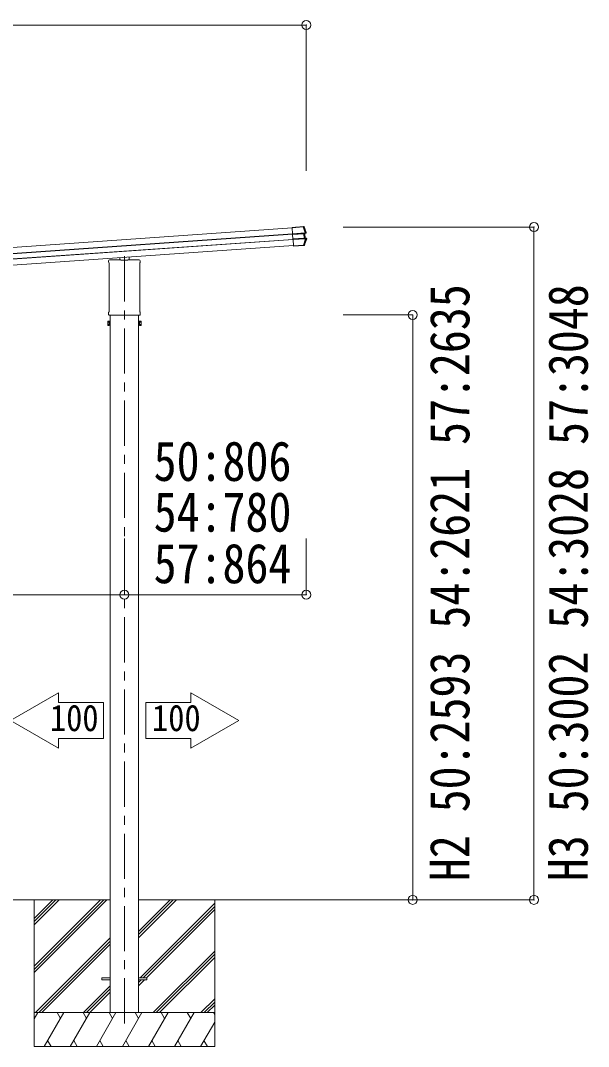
# Model space of a CAD drawing. Units: millimetres, scale not verified. Extents: x -11181 to 11305, y -7804 to 7716.
# Drawn here: x -4415 to -1897, y -3913 to 635 of the extents above; entities that cross this region are included whole.
import ezdxf
from ezdxf.enums import TextEntityAlignment as Align

# ---------------------------------------------------------------- set-up
doc = ezdxf.new("R2010")
doc.units = ezdxf.units.MM
doc.header["$LTSCALE"] = 40
doc.header["$PDMODE"] = 32
doc.header["$PDSIZE"] = 40
doc.linetypes.add('CHAIN1', pattern=[8, 5, -1, 1, -1])
doc.layers.add('0-0_0', color=4, linetype='Continuous', lineweight=9)
doc.layers.add('0-7_PARTS2', color=7, linetype='Continuous', lineweight=9)
doc.styles.add('ＭＳ ゴシック', font='')
doc.styles.get('ＭＳ ゴシック').set_extended_font_data('MS Gothic')

msp = doc.modelspace()

# ---------------------------------------------------------------- linework, layer by layer
at = {"layer": '0-0_0', "color": 6}
for p, q in [((-3148.74, 614.58), (-8213.28, 614.58)), ((-3148.74, 614.58), (-3148.74, -31.43)), ((-2139.33, -281.15), (-2984.39, -281.15)), ((-2139.33, -3262.98), (-2139.33, -281.15)), ((-2676.74, -670.23), (-2984.39, -670.23)), ((-2676.74, -3262.98), (-2676.74, -670.23)), ((-3954.44, -1910.92), (-3954.44, -1660.92)), ((-3148.74, -1910.92), (-3148.74, -1660.92)), ((-4204.72, -1910.92), (-7354.44, -1910.92)), ((-4204.72, -1910.92), (-3148.74, -1910.92)), ((-2139.33, -3262.98), (-3148.74, -3262.98)), ((-2676.74, -3262.98), (-2984.39, -3262.98))]:
    msp.add_line(p, q, dxfattribs=at)
at = {"layer": '0-0_0'}
for p, q in [((-8109, -627.34), (-3210.76, -284.83)), ((-8107.19, -653.24), (-3208.95, -310.73)), ((-8107.09, -654.64), (-3208.85, -312.12)), ((-3210.93, -282.44), (-3196.48, -281.43)), ((-3210.91, -282.65), (-3210.93, -282.44)), ((-3210.91, -282.65), (-3162.19, -279.24)), ((-3210.83, -283.85), (-3210.91, -282.65)), ((-3162.11, -280.44), (-3210.83, -283.85)), ((-3208.95, -310.8), (-3210.83, -283.85)), ((-3208.95, -310.8), (-3153.17, -306.9)), ((-3208.84, -312.38), (-3208.95, -310.8)), ((-3153.06, -308.48), (-3208.84, -312.38)), ((-3208.76, -313.51), (-3208.84, -312.38)), ((-3208.76, -313.51), (-3159.81, -310.09)), ((-3159.78, -310.58), (-3208.72, -314)), ((-3195.48, -281.34), (-3195.38, -281.1)), ((-3159.52, -278.6), (-3195.38, -281.1)), ((-3162.19, -279.24), (-3161.93, -279.22)), ((-3162.19, -279.24), (-3162.11, -280.44)), ((-3161.79, -280.38), (-3162.11, -280.44)), ((-3153.17, -306.9), (-3162.11, -280.44)), ((-3161.93, -279.22), (-3161.67, -279.2)), ((-3161.47, -280.31), (-3161.79, -280.38)), ((-3161.67, -279.2), (-3161.44, -279.18)), ((-3161.16, -280.26), (-3161.47, -280.31)), ((-3161.44, -279.18), (-3161.25, -279.17)), ((-3161.25, -279.17), (-3161.1, -279.15)), ((-3160.86, -280.22), (-3161.16, -280.26)), ((-3161.1, -279.15), (-3161, -279.14)), ((-3161, -279.14), (-3160.96, -279.13)), ((-3160.96, -279.13), (-3159.52, -278.6)), ((-3160.59, -280.18), (-3160.86, -280.22)), ((-3160.32, -280.15), (-3160.59, -280.18)), ((-3160.08, -280.13), (-3160.32, -280.15)), ((-3159.87, -280.12), (-3160.08, -280.13)), ((-3159.68, -280.12), (-3159.87, -280.12)), ((-3159.81, -310.09), (-3159.78, -310.58)), ((-3158.43, -329.78), (-3159.78, -310.58)), ((-3159.53, -280.13), (-3159.68, -280.12)), ((-3159.41, -280.15), (-3159.53, -280.13)), ((-3159.52, -278.6), (-3159.09, -278.62)), ((-3159.32, -280.18), (-3159.41, -280.15)), ((-3159.26, -280.21), (-3159.32, -280.18)), ((-3158.79, -280.04), (-3159.26, -280.21)), ((-3159.26, -280.21), (-3150.24, -306.79)), ((-3159.09, -278.62), (-3158.68, -278.75)), ((-3158.01, -279.75), (-3158.79, -280.04)), ((-3158.68, -278.75), (-3158.32, -278.98)), ((-3158.32, -278.98), (-3158.03, -279.29)), ((-3158.03, -279.29), (-3157.82, -279.67)), ((-3157.82, -279.67), (-3158.01, -279.75)), ((-3157.5, -310.42), (-3157.53, -310.65)), ((-3157.4, -310.23), (-3157.5, -310.42)), ((-3157.24, -310.13), (-3157.4, -310.23)), ((-3157.24, -310.13), (-3157.24, -310.13)), ((-3157.24, -310.13), (-3157.24, -310.13)), ((-3157.24, -310.13), (-3157.24, -310.13)), ((-3157.24, -310.13), (-3157.24, -310.13)), ((-3157.24, -310.13), (-3157.24, -310.13)), ((-3157.24, -310.13), (-3157.24, -310.13)), ((-3157.24, -310.13), (-3157.24, -310.13)), ((-3157.24, -310.13), (-3157.24, -310.13)), ((-3157.24, -310.13), (-3157.24, -310.13)), ((-3157.24, -310.13), (-3157.24, -310.13)), ((-3157.24, -310.13), (-3157.24, -310.13)), ((-3157.23, -310.13), (-3157.24, -310.13)), ((-3151.52, -308.54), (-3157.23, -310.13)), ((-3151.52, -308.54), (-3157.23, -310.13)), ((-3157.23, -310.13), (-3157.23, -310.13)), ((-3157.23, -310.13), (-3157.23, -310.13)), ((-3157.23, -310.13), (-3157.23, -310.13)), ((-3157.23, -310.13), (-3157.23, -310.13)), ((-3155.25, -310.26), (-3156.78, -310.45)), ((-3156.42, -309.93), (-3154.88, -309.75)), ((-3153.91, -329.46), (-3155.25, -310.26)), ((-3154.88, -309.75), (-3149.13, -308.2)), ((-3153.17, -306.9), (-3152.76, -306.83)), ((-3153.17, -306.9), (-3153.06, -308.48)), ((-3152.8, -308.46), (-3153.06, -308.48)), ((-3152.54, -308.46), (-3152.8, -308.46)), ((-3152.76, -306.83), (-3152.35, -306.79)), ((-3152.29, -308.46), (-3152.54, -308.46)), ((-3152.35, -306.79), (-3151.95, -306.75)), ((-3152.05, -308.47), (-3152.29, -308.46)), ((-3151.85, -308.48), (-3152.05, -308.47)), ((-3151.95, -306.75), (-3151.59, -306.73)), ((-3151.67, -308.51), (-3151.85, -308.48)), ((-3151.52, -308.54), (-3151.67, -308.51)), ((-3151.59, -306.73), (-3151.24, -306.73)), ((-3151.45, -308.53), (-3151.52, -308.54)), ((-3151.45, -308.53), (-3151.29, -308.46)), ((-3151.29, -308.46), (-3151.14, -308.37)), ((-3151.24, -306.73), (-3150.94, -306.74)), ((-3149.13, -308.2), (-3151.14, -308.45)), ((-3151.14, -308.37), (-3151, -308.25)), ((-3151, -308.25), (-3150.87, -308.11)), ((-3150.94, -306.74), (-3150.68, -306.77)), ((-3150.87, -308.11), (-3150.77, -307.95)), ((-3150.77, -307.95), (-3150.69, -307.77)), ((-3150.69, -307.77), (-3150.64, -307.57)), ((-3150.68, -306.77), (-3150.47, -306.76)), ((-3150.63, -306.96), (-3150.68, -306.77)), ((-3150.64, -307.57), (-3150.61, -307.37)), ((-3150.6, -307.17), (-3150.63, -306.96)), ((-3150.61, -307.37), (-3150.6, -307.17)), ((-3150.47, -306.76), (-3150.32, -306.76)), ((-3150.32, -306.76), (-3150.24, -306.79)), ((-3150.24, -306.79), (-3150.08, -306.77)), ((-3150.08, -306.77), (-3149.44, -306.69)), ((-3149.44, -306.69), (-3148.22, -306.55)), ((-3148.91, -308.12), (-3149.13, -308.2)), ((-3148.7, -308), (-3148.91, -308.12)), ((-3148.53, -307.85), (-3148.7, -308)), ((-3148.38, -307.67), (-3148.53, -307.85)), ((-3148.27, -307.46), (-3148.38, -307.67)), ((-3148.2, -307.24), (-3148.27, -307.46)), ((-3148.22, -306.55), (-3148.17, -306.77)), ((-3148.16, -307.01), (-3148.2, -307.24)), ((-3148.17, -306.77), (-3148.16, -307.01)), ((-8105.47, -677.86), (-3207.23, -335.34)), ((-8105.37, -679.27), (-3207.13, -336.76)), ((-8103.56, -705.15), (-3205.32, -362.64)), ((-3207.38, -333.2), (-3158.43, -329.78)), ((-3207.35, -333.69), (-3207.38, -333.2)), ((-3158.4, -330.27), (-3207.35, -333.69)), ((-3207.26, -334.86), (-3207.35, -333.69)), ((-3207.26, -334.86), (-3151.33, -330.95)), ((-3151.2, -332.71), (-3207.14, -336.62)), ((-3205.22, -364.07), (-3160.45, -360.94)), ((-3160.38, -361.91), (-3205.15, -365.04)), ((-3161.53, -362.15), (-3205.14, -365.2)), ((-3160.12, -363.24), (-3160.53, -362.14)), ((-3160.45, -360.94), (-3151.2, -332.71)), ((-3160.45, -360.94), (-3160.14, -360.98)), ((-3160.38, -361.91), (-3160.45, -360.94)), ((-3160.13, -361.9), (-3160.38, -361.91)), ((-3160.14, -360.98), (-3159.84, -361)), ((-3159.88, -361.88), (-3160.13, -361.9)), ((-3158.34, -363.12), (-3160.12, -363.24)), ((-3159.67, -361.88), (-3159.88, -361.88)), ((-3159.84, -361), (-3159.55, -361.02)), ((-3159.49, -361.88), (-3159.67, -361.88)), ((-3159.55, -361.02), (-3159.28, -361.04)), ((-3159.35, -361.88), (-3159.49, -361.88)), ((-3159.27, -361.89), (-3159.35, -361.88)), ((-3159.28, -361.04), (-3159.01, -361.04)), ((-3159.24, -361.9), (-3159.27, -361.89)), ((-3158.34, -363.12), (-3159.24, -361.9)), ((-3159.01, -361.04), (-3158.77, -361.04)), ((-3158.77, -361.04), (-3158.55, -361.03)), ((-3158.55, -361.03), (-3158.35, -361.01)), ((-3158.43, -329.78), (-3158.4, -330.27)), ((-3158.35, -361.01), (-3158.18, -360.99)), ((-3158.07, -363.08), (-3158.34, -363.12)), ((-3158.18, -360.99), (-3158.03, -360.96)), ((-3157.81, -362.99), (-3158.07, -363.08)), ((-3158.03, -360.96), (-3157.92, -360.92)), ((-3157.92, -360.92), (-3157.83, -360.88)), ((-3157.83, -360.88), (-3157.78, -360.83)), ((-3157.57, -362.87), (-3157.81, -362.99)), ((-3148.39, -332.39), (-3157.78, -360.83)), ((-3157.78, -360.83), (-3157.63, -361.03)), ((-3157.63, -361.03), (-3157.05, -361.82)), ((-3157.35, -362.71), (-3157.57, -362.87)), ((-3157.16, -362.51), (-3157.35, -362.71)), ((-3157, -362.29), (-3157.16, -362.51)), ((-3157.05, -361.82), (-3156.88, -362.05)), ((-3156.88, -362.05), (-3157, -362.29)), ((-3156.16, -329.62), (-3156.22, -329.39)), ((-3156.03, -329.79), (-3156.16, -329.62)), ((-3155.86, -329.87), (-3156.03, -329.79)), ((-3155.86, -329.87), (-3155.85, -329.87)), ((-3155.86, -329.87), (-3155.86, -329.87)), ((-3155.86, -329.87), (-3155.86, -329.87)), ((-3155.86, -329.87), (-3155.86, -329.87)), ((-3155.86, -329.87), (-3155.86, -329.87)), ((-3155.86, -329.87), (-3155.86, -329.87)), ((-3155.86, -329.87), (-3155.86, -329.87)), ((-3155.86, -329.87), (-3155.86, -329.87)), ((-3155.86, -329.87), (-3155.86, -329.87)), ((-3155.86, -329.87), (-3155.86, -329.87)), ((-3155.86, -329.87), (-3155.86, -329.87)), ((-3155.85, -329.87), (-3155.85, -329.87)), ((-3155.85, -329.87), (-3155.85, -329.87)), ((-3155.85, -329.87), (-3155.85, -329.87)), ((-3155.85, -329.87), (-3155.85, -329.87)), ((-3155.85, -329.87), (-3155.85, -329.87)), ((-3155.85, -329.87), (-3149.81, -330.67)), ((-3155.45, -329.49), (-3153.91, -329.46)), ((-3153.47, -329.92), (-3155.02, -329.95)), ((-3147.35, -330.67), (-3153.47, -329.92)), ((-3151.33, -330.95), (-3151.06, -330.93)), ((-3151.33, -330.95), (-3151.2, -332.71)), ((-3150.78, -332.72), (-3151.2, -332.71)), ((-3151.06, -330.93), (-3150.8, -330.9)), ((-3150.8, -330.9), (-3150.55, -330.86)), ((-3150.37, -332.73), (-3150.78, -332.72)), ((-3150.55, -330.86), (-3150.32, -330.82)), ((-3149.98, -332.71), (-3150.37, -332.73)), ((-3150.32, -330.82), (-3150.11, -330.77)), ((-3150.11, -330.77), (-3149.94, -330.72)), ((-3149.61, -332.68), (-3149.98, -332.71)), ((-3149.94, -330.72), (-3149.81, -330.67)), ((-3149.81, -330.67), (-3149.72, -330.68)), ((-3149.72, -330.68), (-3149.59, -330.69)), ((-3149.72, -330.68), (-3149.53, -330.72)), ((-3149.28, -332.64), (-3149.61, -332.68)), ((-3149.59, -330.69), (-3149.51, -330.7)), ((-3149.53, -330.72), (-3149.34, -330.8)), ((-3149.51, -330.7), (-3149.47, -330.7)), ((-3149.47, -330.7), (-3147.35, -330.67)), ((-3149.34, -330.8), (-3149.17, -330.92)), ((-3148.99, -332.58), (-3149.28, -332.64)), ((-3149.17, -330.92), (-3149.02, -331.06)), ((-3149.02, -331.06), (-3148.89, -331.23)), ((-3148.74, -332.5), (-3148.99, -332.58)), ((-3148.89, -331.23), (-3148.79, -331.42)), ((-3148.79, -331.42), (-3148.71, -331.63)), ((-3148.68, -332.29), (-3148.74, -332.5)), ((-3148.58, -332.48), (-3148.74, -332.5)), ((-3148.71, -331.63), (-3148.67, -331.85)), ((-3148.66, -332.07), (-3148.68, -332.29)), ((-3148.67, -331.85), (-3148.66, -332.07)), ((-3148.46, -332.44), (-3148.58, -332.48)), ((-3148.39, -332.39), (-3148.46, -332.44)), ((-3147.11, -332.37), (-3148.39, -332.39)), ((-3147.35, -330.67), (-3147.15, -330.71)), ((-3147.15, -330.71), (-3146.96, -330.79)), ((-3146.44, -332.36), (-3147.11, -332.37)), ((-3146.96, -330.79), (-3146.78, -330.89)), ((-3146.78, -330.89), (-3146.61, -331.02)), ((-3146.61, -331.02), (-3146.48, -331.18)), ((-3146.48, -331.18), (-3146.36, -331.35)), ((-3146.27, -332.36), (-3146.44, -332.36)), ((-3146.36, -331.35), (-3146.28, -331.54)), ((-3146.28, -331.54), (-3146.23, -331.74)), ((-3146.22, -332.16), (-3146.27, -332.36)), ((-3146.23, -331.74), (-3146.21, -331.95)), ((-3146.21, -331.95), (-3146.22, -332.16)), ((-3205.15, -365.04), (-3205.22, -364.07)), ((-3205.14, -365.2), (-3205.15, -365.04)), ((-4024.69, -435.33), (-4024.69, -430.58)), ((-4022.9, -438.8), (-4022.9, -438.8)), ((-4022.69, -439.21), (-4022.69, -655.96)), ((-4020.44, -426.33), (-3970.44, -426.33)), ((-3975.44, -426.33), (-3975.44, -416.49)), ((-3969.94, -428.33), (-3969.94, -426.83)), ((-3938.94, -428.33), (-3969.94, -428.33)), ((-3938.94, -426.83), (-3938.94, -428.33)), ((-3938.44, -426.33), (-3888.44, -426.33)), ((-3933.44, -426.33), (-3933.44, -413.55)), ((-3886.19, -655.96), (-3886.19, -439.21)), ((-3885.98, -438.8), (-3885.98, -438.8)), ((-3884.19, -430.58), (-3884.19, -435.33)), ((-4024.69, -667.83), (-4024.69, -659.83)), ((-4022.94, -671.27), (-4022.99, -671.23)), ((-4022.99, -671.23), (-4022.99, -671.23)), ((-4022.88, -671.3), (-4022.94, -671.27)), ((-4022.9, -656.37), (-4022.9, -656.37)), ((-4022.87, -671.3), (-4022.88, -671.3)), ((-4022.71, -671.33), (-4022.87, -671.3)), ((-4022.69, -671.33), (-4022.71, -671.33)), ((-4022.69, -671.33), (-3886.19, -671.33)), ((-4016.94, -671.33), (-4016.94, -3762.98)), ((-3891.94, -671.33), (-3891.94, -3762.98)), ((-3886.17, -671.33), (-3886.19, -671.33)), ((-3886.16, -671.33), (-3886.17, -671.33)), ((-3886, -671.3), (-3886.16, -671.33)), ((-3885.89, -671.23), (-3886, -671.3)), ((-3885.98, -656.37), (-3885.98, -656.37)), ((-3885.89, -671.23), (-3885.89, -671.23)), ((-3884.19, -659.83), (-3884.19, -667.83)), ((-4028.44, -698.73), (-4027.68, -697.42)), ((-4028.44, -698.73), (-4028.44, -715.73)), ((-4028.44, -715.73), (-4027.68, -717.05)), ((-4021.44, -697.42), (-4027.68, -697.42)), ((-4021.44, -702.33), (-4027.68, -702.33)), ((-4021.44, -712.14), (-4027.68, -712.14)), ((-4021.44, -717.05), (-4027.68, -717.05)), ((-4021.44, -717.05), (-4021.44, -697.42)), ((-4021.44, -698.03), (-4018.94, -698.03)), ((-4018.94, -716.43), (-4021.44, -716.43)), ((-4018.94, -696.73), (-4016.94, -696.73)), ((-4018.94, -717.73), (-4018.94, -696.73)), ((-4016.94, -717.73), (-4018.94, -717.73)), ((-4016.94, -696.73), (-4016.94, -717.73)), ((-3889.94, -696.73), (-3891.94, -696.73)), ((-3891.94, -717.73), (-3889.94, -717.73)), ((-3889.94, -717.73), (-3889.94, -696.73)), ((-3887.44, -698.03), (-3889.94, -698.03)), ((-3889.94, -716.43), (-3887.44, -716.43)), ((-3887.44, -697.42), (-3881.2, -697.42)), ((-3887.44, -717.05), (-3887.44, -697.42)), ((-3887.44, -702.33), (-3881.2, -702.33)), ((-3887.44, -712.14), (-3881.2, -712.14)), ((-3887.44, -717.05), (-3881.2, -717.05)), ((-3880.44, -698.73), (-3881.2, -697.42)), ((-3880.44, -715.73), (-3881.2, -717.05)), ((-3880.44, -698.73), (-3880.44, -715.73)), ((-4054.44, -3608.48), (-4054.44, -3617.48)), ((-4054.44, -3608.48), (-4016.94, -3608.48)), ((-4054.44, -3617.48), (-4016.94, -3617.48)), ((-3891.94, -3608.48), (-3854.44, -3608.48)), ((-3891.94, -3617.48), (-3854.44, -3617.48)), ((-3854.44, -3608.48), (-3854.44, -3617.48))]:
    msp.add_line(p, q, dxfattribs=at)
at = {"layer": '0-0_0', "color": 5, "linetype": 'CHAIN1'}
msp.add_line((-3954.44, -410.41), (-3954.44, -3813.59), dxfattribs=at)
at = {"layer": '0-0_0', "color": 7}
for p, q in [((-5591.94, -3262.98), (-4016.94, -3262.98)), ((-4354.44, -3345.03), (-4272.4, -3262.98)), ((-4354.44, -3359.17), (-4258.25, -3262.98)), ((-4354.44, -3373.31), (-4244.11, -3262.98)), ((-4354.44, -3585.44), (-4031.98, -3262.98)), ((-4354.44, -3571.3), (-4046.12, -3262.98)), ((-4354.44, -3557.16), (-4060.26, -3262.98)), ((-4354.44, -3262.98), (-4354.44, -3912.98)), ((-3891.94, -3403.03), (-3751.9, -3262.98)), ((-3891.94, -3417.17), (-3737.75, -3262.98)), ((-3891.94, -3431.31), (-3723.61, -3262.98)), ((-3891.94, -3262.98), (-3148.74, -3262.98)), ((-3554.44, -3262.98), (-3554.44, -3912.98)), ((-3885.27, -3608.48), (-3554.44, -3277.66)), ((-3871.12, -3608.48), (-3554.44, -3291.8)), ((-3856.98, -3608.48), (-3554.44, -3305.95)), ((-4348.13, -3762.98), (-4016.94, -3431.79)), ((-4333.99, -3762.98), (-4016.94, -3445.94)), ((-4319.85, -3762.98), (-4016.94, -3460.08)), ((-3827.63, -3762.98), (-3554.44, -3489.79)), ((-3813.49, -3762.98), (-3554.44, -3503.94)), ((-3799.35, -3762.98), (-3554.44, -3518.08)), ((-3891.94, -3629.3), (-3880.12, -3617.48)), ((-3891.94, -3643.44), (-3865.98, -3617.48)), ((-4016.94, -3643.93), (-4136, -3762.98)), ((-4121.86, -3762.98), (-4016.94, -3658.07)), ((-4107.72, -3762.98), (-4016.94, -3672.21)), ((-3615.5, -3762.98), (-3554.44, -3701.92)), ((-3601.36, -3762.98), (-3554.44, -3716.07)), ((-4354.44, -3790.49), (-4338.56, -3762.98)), ((-3554.44, -3762.98), (-4354.44, -3762.98)), ((-4309.7, -3912.98), (-4223.09, -3762.98)), ((-4238.09, -3788.96), (-4253.09, -3762.98)), ((-4194.23, -3912.98), (-4107.62, -3762.98)), ((-4122.62, -3788.97), (-4137.63, -3762.98)), ((-4078.76, -3912.98), (-3992.15, -3762.98)), ((-4007.15, -3788.97), (-4022.16, -3762.98)), ((-3963.29, -3912.98), (-3876.68, -3762.98)), ((-3891.68, -3788.96), (-3906.68, -3762.98)), ((-3847.82, -3912.98), (-3761.21, -3762.98)), ((-3776.21, -3788.96), (-3791.21, -3762.98)), ((-3732.35, -3912.98), (-3645.74, -3762.98)), ((-3675.74, -3762.98), (-3660.74, -3788.96)), ((-3587.22, -3762.98), (-3554.44, -3730.21)), ((-3560.27, -3762.98), (-3554.44, -3773.08)), ((-3616.88, -3912.98), (-3554.44, -3804.85)), ((-4294.7, -3887), (-4279.7, -3912.98)), ((-4179.23, -3887), (-4164.23, -3912.98)), ((-4063.76, -3887), (-4048.76, -3912.98)), ((-3948.29, -3887), (-3933.29, -3912.98)), ((-3832.82, -3887), (-3817.82, -3912.98)), ((-3717.35, -3887), (-3702.35, -3912.98)), ((-3601.88, -3887), (-3586.88, -3912.98)), ((-4354.44, -3912.98), (-3554.44, -3912.98))]:
    msp.add_line(p, q, dxfattribs=at)
at = {"layer": '0-0_0'}
for points in [[(-3207.38, -333.2), (-3208.72, -314), (-3208.76, -313.51)], [(-3205.22, -364.07), (-3207.14, -336.62), (-3207.26, -334.86)]]:
    msp.add_lwpolyline(points, dxfattribs=at)
for centre, radius, start, end in [((-3160.85, -280.83), 1.7, 21.24384, 93.90244), ((-3625.6, -461.84), 502, 18.0204, 21.27757), ((-3156.29, -310.41), 0.5, 105.07473, 184.05239), ((-3151.48, -307.19), 1.3, 285.09292, 18.07159), ((-3159.36, -360.2), 1.7, 274.14537, 338.48025), ((-3624.06, -178.33), 502, 338.53316, 342.13183), ((-3154.95, -329.46), 0.5, 183.94761, 262.92527), ((-3149.63, -331.99), 1.3, 342.07517, 82.89229), ((-4020.44, -430.58), 4.25, 90, 180), ((-4020.44, -435.33), 4.25, 180, 234.62358), ((-4023.19, -439.21), 0.5, 0.0463, 54.58271), ((-3888.44, -430.58), 4.25, 0, 90), ((-3885.69, -439.21), 0.5, 125.41729, 179.9537), ((-3888.44, -435.33), 4.25, 305.37642, 0), ((-4020.44, -659.83), 4.25, 125.37642, 180), ((-4020.44, -667.83), 4.25, 180, 233.11111), ((-4023.19, -655.96), 0.5, 305.4181, 359.95288), ((-3885.69, -655.96), 0.5, 180.04713, 234.58188), ((-3888.44, -659.83), 4.25, 0, 54.62358), ((-3888.44, -667.83), 4.25, 306.88889, 0), ((-4024.1, -699.87), 4.34, 145.61575, 214.38425), ((-4012.2, -707.23), 16.24, 162.41205, 197.58795), ((-4024.1, -714.6), 4.34, 145.61575, 214.38425), ((-3884.79, -699.87), 4.34, 325.61575, 34.38425), ((-3896.68, -707.23), 16.24, 342.41205, 17.58795), ((-3884.79, -714.6), 4.34, 325.61575, 34.38425)]:
    msp.add_arc(centre, radius, start, end, dxfattribs=at)
for centre, major_axis, ratio, start_param, end_param in [((-3196.48, -281.41), (0.998, 0.07), 0.017595, 4.7122274, 6.2743886), ((-3159.76, -310.77), (3.49, 0.24), 0.19438, 0.7466997, 1.5707963), ((-3159.73, -311.26), (2.99, 0.21), 0.226777, 0.7278121, 1.5707963), ((-3159.72, -311.33), (2.95, 0.89), 0.009865, 0.0588492, 0.7255749), ((-3159.85, -310.85), (3.44, 0.92), 0.008567, 0.0594212, 0.7073573), ((-3154.75, -310.23), (-0.497, -0.059), 0.99813, 4.8556519, 6.2342892), ((-3161.53, -362.21), (0.998, 0.07), 0.06113, 0.0179792, 1.5712474), ((-3158.48, -329.1), (2.99, 0.21), 0.226777, 4.712389, 5.5553732), ((-3158.45, -329.59), (3.49, 0.24), 0.19438, 4.712389, 5.5364856), ((-3158.49, -329.02), (3.04, -0.47), 0.009865, 5.5576105, 6.2243361), ((-3158.55, -329.52), (3.54, -0.43), 0.008567, 5.575828, 6.2237641), ((-3153.41, -329.43), (-0.501, -0.01), 0.99813, 0.0488961, 1.4275334), ((-3970.44, -426.83), (0.354, 0.354), 0.999467, 5.4996506, 7.06672), ((-3970.38, -426.77), (0.481, -0.181), 0.828259, 1.9947436, 1.996569), ((-3970.38, -426.77), (-0.181, 0.481), 0.828259, 4.2866163, 4.2884417), ((-3938.44, -426.83), (0.354, -0.354), 0.999467, 2.358058, 3.9251274), ((-3938.5, -426.77), (0.181, 0.481), 0.828259, 1.9947436, 1.996569), ((-3938.5, -426.77), (0.481, 0.181), 0.828259, 1.1450236, 1.146849)]:
    msp.add_ellipse(centre, major_axis=major_axis, ratio=ratio, start_param=start_param, end_param=end_param, dxfattribs=at)
at = {"layer": '0-0_0', "color": 6}
for p in [(-3148.74, 614.58), (-2139.33, -281.15), (-2676.74, -670.23), (-3954.44, -1910.92), (-3148.74, -1910.92), (-2676.74, -3262.98), (-2139.33, -3262.98)]:
    msp.add_point(p, dxfattribs=at)
at = {"layer": '0-7_PARTS2'}
for p, q in [((-4246.63, -2345.32), (-4246.63, -2388.33)), ((-3660, -2345.32), (-3660, -2388.33)), ((-4246.63, -2548.08), (-4246.63, -2591.08)), ((-4246.63, -2548.08), (-4046.63, -2548.08)), ((-3660, -2548.08), (-3860, -2548.08)), ((-3660, -2548.08), (-3660, -2591.08))]:
    msp.add_line(p, q, dxfattribs=at)
for points in [[(-4246.63, -2591.08), (-4459.47, -2468.2), (-4246.63, -2345.32)], [(-3660, -2591.08), (-3447.17, -2468.2), (-3660, -2345.32)], [(-4246.63, -2388.33), (-4046.63, -2388.33), (-4046.63, -2548.08)], [(-3660, -2388.33), (-3860, -2388.33), (-3860, -2548.08)]]:
    msp.add_lwpolyline(points, dxfattribs=at)

# ---------------------------------------------------------------- texts
at = {"layer": '0-0_0', "color": 7, "style": 'ＭＳ ゴシック', "width": 0.85}
for s, p in [('H3 50:3002 54:3028 57:3048', (-1847.57, -3180.41)), ('H2 50:2593 54:2621 57:2635', (-2372.54, -3180.41))]:
    msp.add_text(s, height=176, rotation=90, dxfattribs=at).set_placement(p, align=Align.BOTTOM_LEFT)
for s, p in [('50:806', (-3824.93, -1458.97)), ('54:780', (-3824.93, -1683.88)), ('57:864', (-3824.93, -1912.48))]:
    msp.add_text(s, height=176, dxfattribs=at).set_placement(p, align=Align.BOTTOM_LEFT)
at = {"layer": '0-7_PARTS2', "style": 'ＭＳ ゴシック', "width": 0.9}
for p in [(-4284.53, -2550.33), (-3832.11, -2550.33)]:
    msp.add_text('100', height=117.3, dxfattribs=at).set_placement(p, align=Align.BOTTOM_LEFT)

doc.saveas('drawing.dxf')
